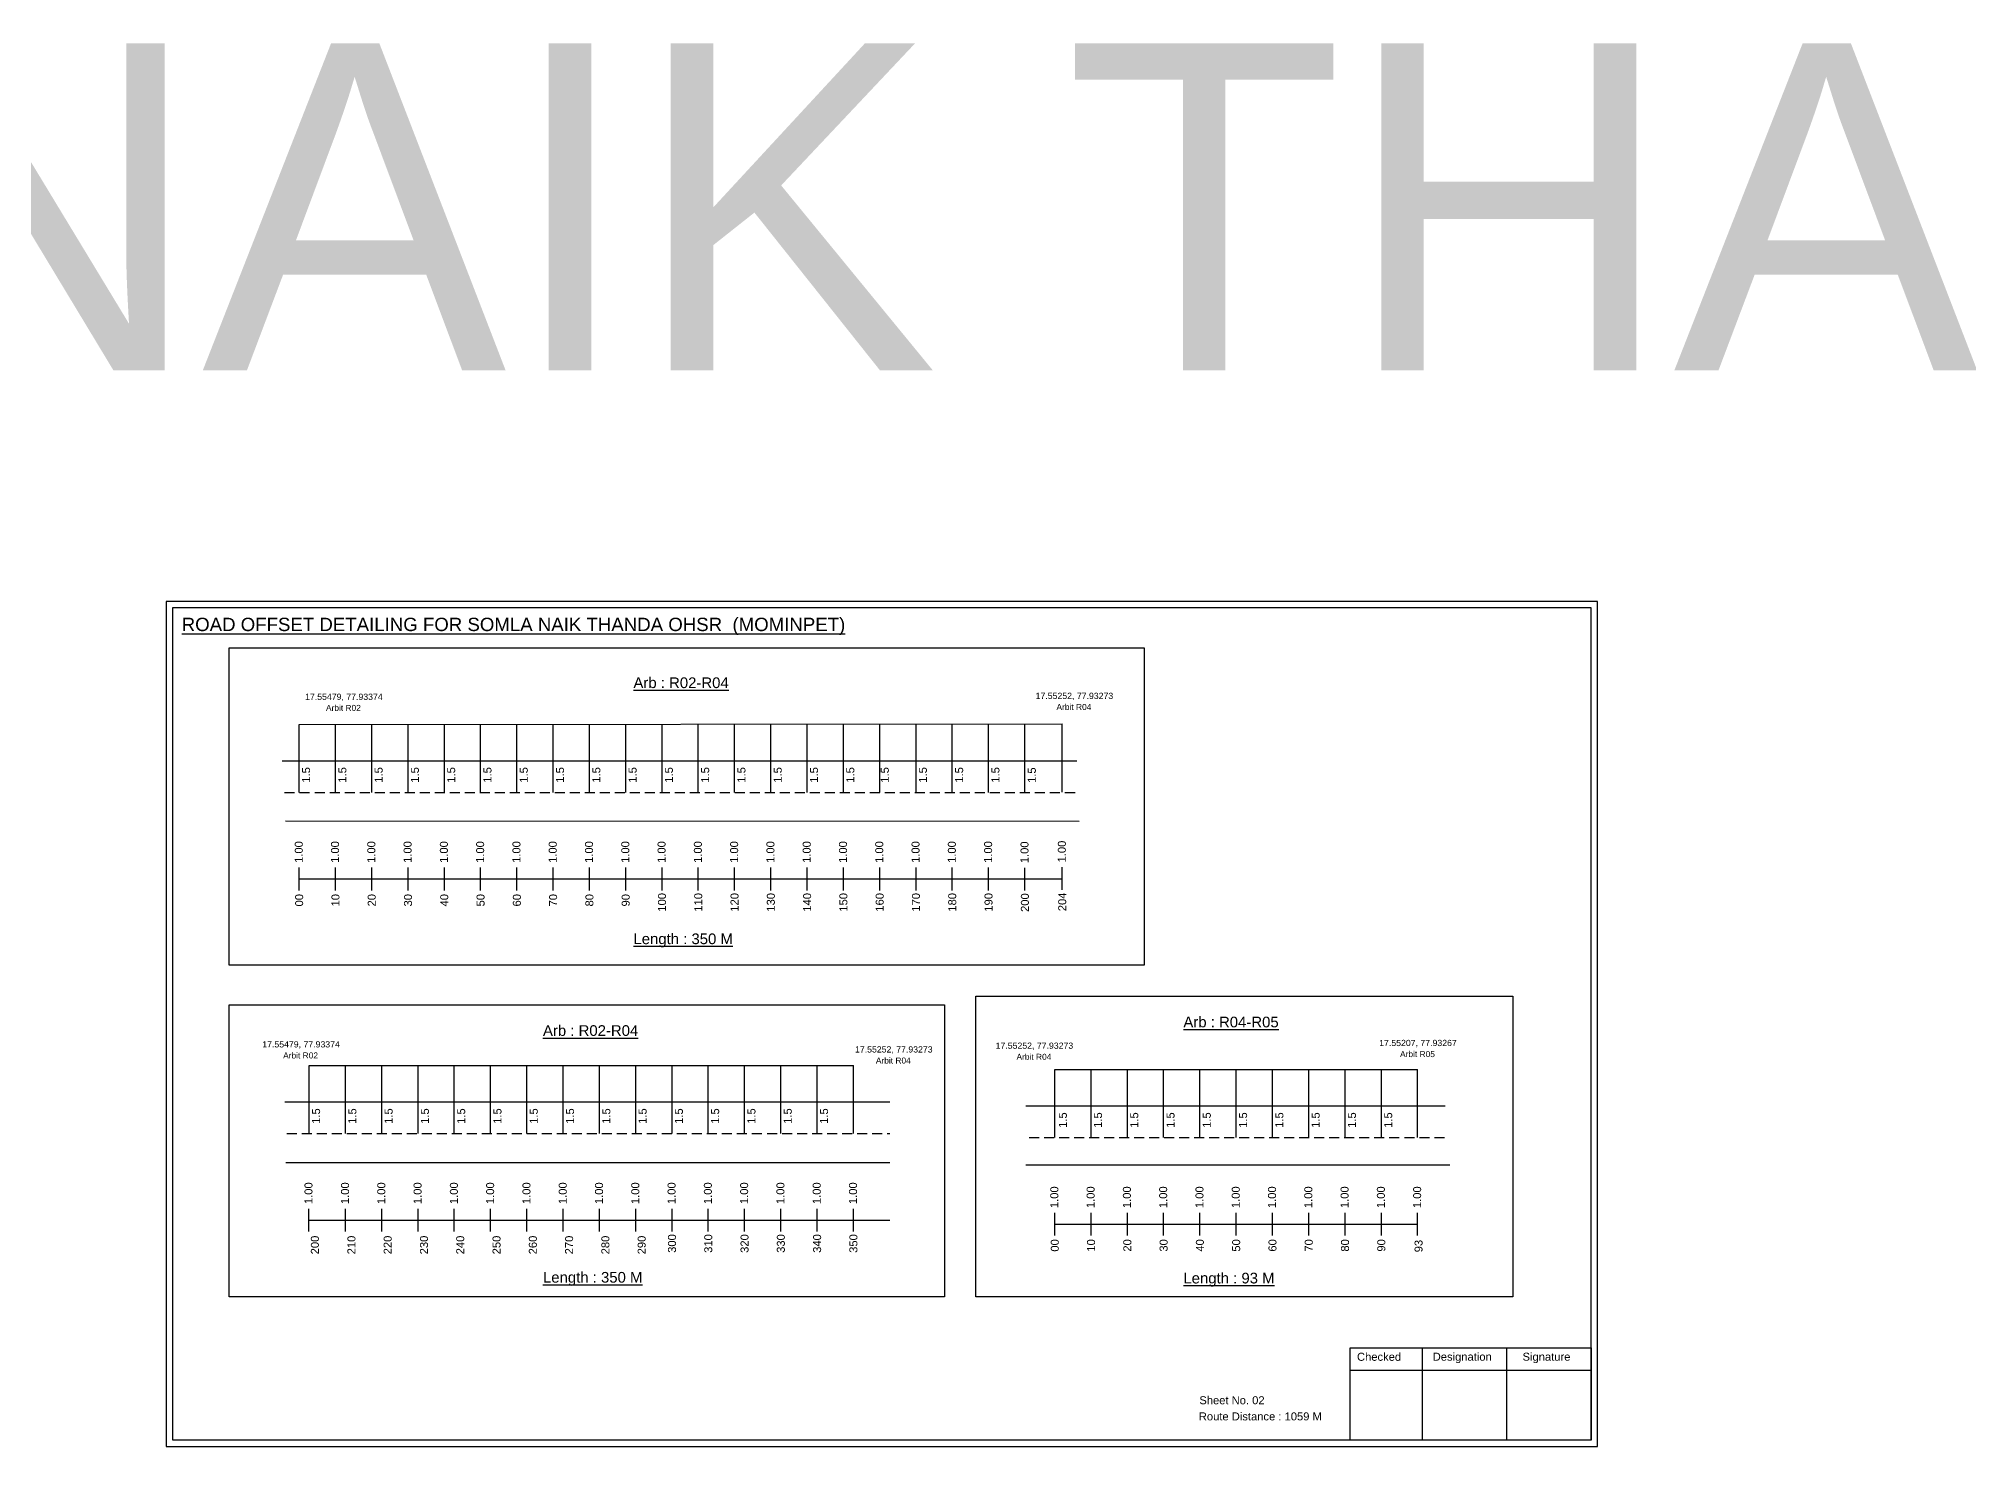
# Model space of a CAD drawing. Header units: inches. Extents: x 20 to 2041, y 8 to 1226.
# Drawn here: x 722 to 1445, y 8 to 536 of the extents above; entities that cross this region are included whole.
import ezdxf

# ---------------------------------------------------------------- set-up
doc = ezdxf.new("R2010")
doc.units = ezdxf.units.IN
doc.header["$MEASUREMENT"] = 0
doc.linetypes.add('DASHED2', pattern=[0.375, 0.25, -0.125])
doc.layers.add('PDF_Geometry', color=7, linetype='Continuous')
doc.layers.add('PDF_Text', color=5, linetype='Continuous')
doc.styles.add('PDF Arial', font='arial.ttf')
doc.styles.get("Standard").update_dxf_attribs({"font": 'arial.ttf'})

msp = doc.modelspace()

# ---------------------------------------------------------------- linework, layer by layer
at = {"color": 5}
for p, q in [((819.48, 278.78), (1105.5, 278.97)), ((823.22, 150.9), (1027.22, 150.9)), ((1102.7, 149.39), (1238.7, 149.39))]:
    msp.add_line(p, q, dxfattribs=at)
for p, q in [((819.48, 253.26), (819.48, 278.79)), ((833.08, 253.26), (833.08, 278.79)), ((846.68, 253.26), (846.68, 278.79)), ((860.28, 253.26), (860.28, 278.79)), ((873.88, 253.26), (873.88, 278.79)), ((887.48, 253.26), (887.48, 278.79)), ((901.08, 253.26), (901.08, 278.79)), ((914.68, 253.26), (914.68, 278.79)), ((928.28, 253.26), (928.28, 278.79)), ((941.88, 253.26), (941.88, 278.79)), ((955.48, 253.26), (955.48, 278.79)), ((969.08, 253.26), (969.08, 278.79)), ((982.68, 253.26), (982.68, 278.79)), ((996.28, 253.26), (996.28, 278.79)), ((1009.88, 253.26), (1009.88, 278.79)), ((1023.48, 253.26), (1023.48, 278.79)), ((1037.08, 253.26), (1037.08, 278.79)), ((1050.68, 253.26), (1050.68, 278.79)), ((1064.28, 253.26), (1064.28, 278.79)), ((1077.88, 253.26), (1077.88, 278.79)), ((1091.52, 253.43), (1091.52, 278.69)), ((1105.5, 253.43), (1105.5, 278.97)), ((813.06, 265.14), (1110.91, 265.14)), ((814.31, 242.58), (1111.81, 242.54)), ((823.22, 125.36), (823.22, 150.9)), ((836.82, 125.36), (836.82, 150.9)), ((850.42, 125.36), (850.42, 150.9)), ((864.02, 125.36), (864.02, 150.9)), ((877.62, 125.36), (877.62, 150.9)), ((891.22, 125.36), (891.22, 150.9)), ((904.82, 125.36), (904.82, 150.9)), ((918.42, 125.36), (918.42, 150.9)), ((932.02, 125.36), (932.02, 150.9)), ((945.62, 125.36), (945.62, 150.9)), ((959.22, 125.36), (959.22, 150.9)), ((972.82, 125.36), (972.82, 150.9)), ((986.42, 125.36), (986.42, 150.9)), ((1000.02, 125.36), (1000.02, 150.9)), ((1013.62, 125.36), (1013.62, 150.9)), ((1027.22, 125.36), (1027.22, 150.9)), ((1102.7, 123.86), (1102.7, 149.39)), ((1116.3, 123.86), (1116.3, 149.39)), ((1129.9, 123.86), (1129.9, 149.39)), ((1143.5, 123.86), (1143.5, 149.39)), ((1157.1, 123.86), (1157.1, 149.39)), ((1170.7, 123.86), (1170.7, 149.39)), ((1184.3, 123.86), (1184.3, 149.39)), ((1197.9, 123.86), (1197.9, 149.39)), ((1211.5, 123.86), (1211.5, 149.39)), ((1225.1, 123.86), (1225.1, 149.39)), ((1238.7, 123.86), (1238.7, 149.39)), ((814.03, 137.24), (1040.82, 137.24)), ((1091.82, 135.74), (1248.98, 135.74)), ((814.5, 114.56), (1040.82, 114.52)), ((1250.8, 113.55), (1091.82, 113.55))]:
    msp.add_line(p, q)
at = {"linetype": 'DASHED2', "ltscale": 15}
for p, q in [((814.02, 253.25), (1110.51, 253.31)), ((814.82, 125.4), (1040.82, 125.36)), ((1093.09, 123.86), (1248.98, 123.86))]:
    msp.add_line(p, q, dxfattribs=at)
at = {"color": 217, "true_color": 0x93278f}
for p, q in [((819.48, 216.56), (819.48, 225.12)), ((833.08, 216.56), (833.08, 225.12)), ((846.68, 216.56), (846.68, 225.12)), ((860.28, 216.56), (860.28, 225.12)), ((873.88, 216.56), (873.88, 225.12)), ((887.48, 216.56), (887.48, 225.12)), ((901.08, 216.56), (901.08, 225.12)), ((914.68, 216.56), (914.68, 225.12)), ((928.28, 216.56), (928.28, 225.12)), ((941.88, 216.56), (941.88, 225.12)), ((955.48, 216.56), (955.48, 225.12)), ((969.08, 216.56), (969.08, 225.12)), ((982.68, 216.56), (982.68, 225.12)), ((996.28, 216.56), (996.28, 225.12)), ((1009.88, 216.56), (1009.88, 225.12)), ((1023.48, 216.56), (1023.48, 225.12)), ((1037.08, 216.56), (1037.08, 225.12)), ((1050.68, 216.56), (1050.68, 225.12)), ((1064.28, 216.56), (1064.28, 225.12)), ((1077.88, 216.56), (1077.88, 225.12)), ((1091.52, 216.46), (1091.52, 225.01)), ((1105.5, 216.74), (1105.5, 225.29)), ((819.48, 220.83), (1105.5, 220.89)), ((823.12, 88.66), (823.12, 97.22)), ((836.82, 88.66), (836.82, 97.22)), ((850.42, 88.66), (850.42, 97.22)), ((864.02, 88.66), (864.02, 97.22)), ((877.62, 88.66), (877.62, 97.22)), ((891.22, 88.66), (891.22, 97.22)), ((904.82, 88.66), (904.82, 97.22)), ((918.42, 88.66), (918.42, 97.22)), ((932.02, 88.66), (932.02, 97.22)), ((945.62, 88.66), (945.62, 97.22)), ((959.22, 88.66), (959.22, 97.22)), ((972.82, 88.66), (972.82, 97.22)), ((986.42, 88.66), (986.42, 97.22)), ((1000.02, 88.66), (1000.02, 97.22)), ((1013.62, 88.66), (1013.62, 97.22)), ((1027.22, 88.66), (1027.22, 97.22)), ((1102.7, 87.16), (1102.7, 95.71)), ((1116.3, 87.16), (1116.3, 95.71)), ((1129.9, 87.16), (1129.9, 95.71)), ((1143.5, 87.16), (1143.5, 95.71)), ((1157.1, 87.16), (1157.1, 95.71)), ((1170.7, 87.16), (1170.7, 95.71)), ((1184.3, 87.16), (1184.3, 95.71)), ((1197.9, 87.16), (1197.9, 95.71)), ((1211.5, 87.16), (1211.5, 95.71)), ((1225.1, 87.16), (1225.1, 95.71)), ((1238.7, 87.16), (1238.7, 95.71)), ((823.22, 92.93), (1040.82, 92.97)), ((1102.7, 91.43), (1238.7, 91.45))]:
    msp.add_line(p, q, dxfattribs=at)
for points in [[(793.24, 307.52), (1136.14, 307.52), (1136.14, 188.52), (793.24, 188.52)], [(793.24, 173.71), (1061.32, 173.71), (1061.32, 64.2), (793.24, 64.2)], [(1073.1, 176.88), (1274.34, 176.88), (1274.34, 64.2), (1073.1, 64.2)]]:
    msp.add_lwpolyline(points, close=True)
at = {"layer": 'PDF_Geometry'}
for points in [[(769.65, 324.83), (769.65, 8.12), (1306.13, 8.12), (1306.13, 324.83)], [(771.98, 322.5), (771.98, 10.54), (1303.71, 10.54), (1303.71, 322.5)]]:
    msp.add_lwpolyline(points, close=True, dxfattribs=at)
at = {"layer": 'PDF_Geometry', "color": 242, "true_color": 0xcc1f26}
msp.add_lwpolyline([(1303.71, 10.44), (1213.37, 10.44), (1213.37, 45.06), (1303.71, 45.06)], close=True, dxfattribs=at)
for points in [[(1240.35, 45.06), (1240.35, 10.44)], [(1272.07, 45.06), (1272.07, 10.44)], [(1213.37, 36.68), (1303.71, 36.68)]]:
    msp.add_lwpolyline(points, dxfattribs=at)

# ---------------------------------------------------------------- texts
for s, height, p in [('SOMLA NAIK THANDA', 122.5352, (12.62, 411.51)), ('Sheet No. 02', 3, (1156.87, 23.92)), ('Route Distance : 1059 M', 3, (1156.68, 17.87))]:
    msp.add_text(s, height=height).set_placement(p)
at = {"color": 242, "true_color": 0xcd2027}
for s, height, p in [('%%UROAD OFFSET DETAILING FOR SOMLA NAIK THANDA OHSR  (MOMINPET)', 5, (775.43, 313.76)), ('%%UArb : R02-R04', 4, (944.76, 292.4)), ('%%ULength : 350 M', 4, (944.76, 196.4)), ('%%UArb : R04-R05', 4, (1150.9, 165.21)), ('%%UArb : R02-R04', 4, (910.85, 162.01)), ('%%ULength : 350 M', 4, (910.85, 69.51)), ('%%ULength : 93 M', 4, (1150.9, 69.21))]:
    msp.add_text(s, height=height, dxfattribs=at).set_placement(p)
at = {"color": 5}
for s, height, p in [('17.55479, 77.93374', 2.34, (821.68, 287.97)), ('17.55252, 77.93273', 2.34, (1095.51, 288.31)), ('Arbit R02', 2.246, (829.5, 283.84)), ('Arbit R04', 2.246, (1103.33, 284.19)), ('17.55479, 77.93374', 2.34, (805.63, 157.68)), ('17.55252, 77.93273', 2.34, (1080.52, 157.17)), ('17.55207, 77.93267', 2.34, (1224.29, 158.19)), ('Arbit R02', 2.246, (813.45, 153.55)), ('17.55252, 77.93273', 2.34, (1027.81, 155.78)), ('Arbit R04', 2.246, (1035.63, 151.65)), ('Arbit R04', 2.246, (1088.34, 153.04)), ('Arbit R05', 2.246, (1232.11, 154.06))]:
    msp.add_text(s, height=height, dxfattribs=at).set_placement(p)
for p in [(823.54, 256.93), (837.14, 256.93), (850.74, 256.93), (864.34, 256.93), (877.94, 256.93), (891.54, 256.93), (905.14, 256.93), (918.74, 256.93), (932.34, 256.93), (945.94, 256.93), (959.54, 256.93), (973.14, 256.93), (986.74, 256.93), (1000.34, 256.93), (1013.94, 256.93), (1027.54, 256.93), (1040.46, 256.93), (1054.74, 256.93), (1068.34, 256.93), (1081.94, 256.93), (1095.58, 256.83), (827.29, 129.03), (840.89, 129.03), (854.49, 129.03), (868.09, 129.03), (881.69, 129.03), (895.29, 129.03), (908.89, 129.03), (922.49, 129.03), (936.09, 129.03), (949.69, 129.03), (963.29, 129.03), (976.89, 129.03), (990.49, 129.03), (1004.09, 129.03), (1017.69, 129.03), (1107.21, 127.53), (1120.37, 127.53), (1133.97, 127.53), (1147.57, 127.53), (1161.17, 127.53), (1174.77, 127.53), (1188.37, 127.53), (1201.97, 127.53), (1215.57, 127.53), (1229.17, 127.53)]:
    msp.add_text('1.5', height=3, rotation=90).set_placement(p)
at = {"color": 217, "true_color": 0x93278f}
for s, p in [('1.00', (820.8, 226.85)), ('1.00', (834.4, 226.85)), ('1.00', (848, 226.85)), ('1.00', (861.6, 226.85)), ('1.00', (875.2, 226.85)), ('1.00', (888.8, 226.85)), ('1.00', (902.4, 226.85)), ('1.00', (916, 226.85)), ('1.00', (929.6, 226.85)), ('1.00', (943.2, 226.85)), ('1.00', (956.8, 226.85)), ('1.00', (970.4, 226.85)), ('1.00', (984, 226.85)), ('1.00', (997.6, 226.85)), ('1.00', (1011.2, 226.85)), ('1.00', (1024.8, 226.85)), ('1.00', (1038.4, 226.85)), ('1.00', (1052, 226.85)), ('1.00', (1065.6, 226.85)), ('1.00', (1079.2, 226.85)), ('1.00', (1092.84, 226.75)), ('1.00', (1106.83, 227.03)), ('00', (820.95, 210.53)), ('10', (834.55, 210.53)), ('20', (848.15, 210.53)), ('30', (861.75, 210.53)), ('40', (875.35, 210.53)), ('50', (888.95, 210.53)), ('60', (902.55, 210.53)), ('70', (916.15, 210.53)), ('80', (929.75, 210.53)), ('90', (943.35, 210.53)), ('100', (956.95, 208.58)), ('110', (970.55, 208.58)), ('120', (984.15, 208.58)), ('130', (997.75, 208.58)), ('140', (1011.35, 208.58)), ('150', (1024.95, 208.58)), ('160', (1038.55, 208.58)), ('170', (1052.15, 208.58)), ('180', (1065.75, 208.58)), ('190', (1079.35, 208.58)), ('200', (1092.99, 208.48)), ('204', (1106.98, 208.76)), ('1.00', (824.45, 98.96)), ('1.00', (838.15, 98.96)), ('1.00', (851.75, 98.96)), ('1.00', (865.35, 98.96)), ('1.00', (878.95, 98.96)), ('1.00', (892.55, 98.96)), ('1.00', (906.15, 98.96)), ('1.00', (919.75, 98.96)), ('1.00', (933.35, 98.96)), ('1.00', (946.95, 98.96)), ('1.00', (960.55, 98.96)), ('1.00', (974.15, 98.96)), ('1.00', (987.75, 98.96)), ('1.00', (1001.35, 98.96)), ('1.00', (1014.95, 98.96)), ('1.00', (1028.55, 98.96)), ('1.00', (1104.02, 97.45)), ('1.00', (1117.62, 97.45)), ('1.00', (1131.22, 97.45)), ('1.00', (1144.82, 97.45)), ('1.00', (1158.42, 97.45)), ('1.00', (1172.02, 97.45)), ('1.00', (1185.62, 97.45)), ('1.00', (1199.22, 97.45)), ('1.00', (1212.82, 97.45)), ('1.00', (1226.42, 97.45)), ('1.00', (1240.02, 97.45)), ('200', (826.84, 80.12)), ('210', (840.54, 80.12)), ('220', (854.14, 80.12)), ('230', (867.74, 80.12)), ('240', (881.34, 80.12)), ('250', (894.94, 80.12)), ('260', (908.54, 80.12)), ('270', (922.14, 80.12)), ('280', (935.74, 80.12)), ('290', (949.34, 80.12)), ('300', (960.7, 80.68)), ('310', (974.3, 80.68)), ('320', (987.9, 80.68)), ('330', (1001.5, 80.68)), ('340', (1015.1, 80.68)), ('350', (1028.7, 80.68)), ('00', (1104.18, 81.13)), ('10', (1117.78, 81.13)), ('20', (1131.38, 81.13)), ('30', (1144.98, 81.13)), ('40', (1158.58, 81.13)), ('50', (1172.18, 81.13)), ('60', (1185.78, 81.13)), ('70', (1199.38, 81.13)), ('80', (1212.98, 81.13)), ('90', (1226.58, 81.13)), ('93', (1240.55, 80.88))]:
    msp.add_text(s, height=3, rotation=90, dxfattribs=at).set_placement(p)
at = {"layer": 'PDF_Text', "color": 7, "attachment_point": 7, "style": 'PDF Arial'}
for s, insert, char_height in [('Checked', (1215.97, 40.17), 3.001), ('Designation', (1244.35, 39.34), 3.0006), ('Signature', (1278.03, 39.34), 3.001)]:
    msp.add_mtext(s, dxfattribs=dict(at, insert=insert, char_height=char_height))

doc.saveas('drawing.dxf')
